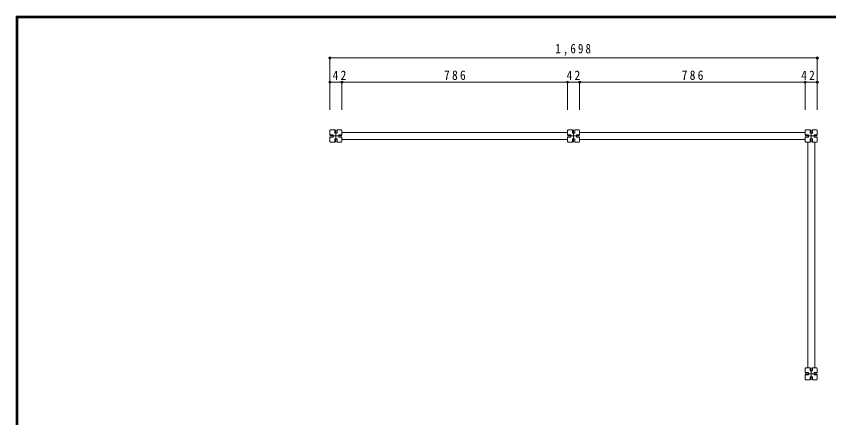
# Model space of a CAD drawing. Units: millimetres at full size, sheet at 1:15. Extents: x -3000 to 2850, y -2151 to 2088.
# Drawn here: x -3000 to -170, y 690 to 2088 of the extents above; entities that cross this region are included whole.
import ezdxf

# ---------------------------------------------------------------- set-up
doc = ezdxf.new("R2010")
doc.units = ezdxf.units.MM
doc.header["$LTSCALE"] = 15
doc.header["$PDMODE"] = 32
doc.header["$PDSIZE"] = 7.5
doc.linetypes.add('CHAIN1', pattern=[8, 5, -1, 1, -1])
doc.layers.add('0-B_寸法', color=7, linetype='Continuous', lineweight=9)
doc.layers.add('F-1_枠', color=6, linetype='Continuous', lineweight=9)
doc.styles.add('ＭＳ ゴシック', font='')
doc.styles.get('ＭＳ ゴシック').set_extended_font_data('MS Gothic')

msp = doc.modelspace()

# ---------------------------------------------------------------- linework, layer by layer
at = {"layer": '0-B_寸法', "color": 3}
for p, q in [((-1907.43, 1942.4), (-1907.43, 1857.94)), ((-1907.43, 1942.4), (-209.43, 1942.4)), ((-1907.43, 1942.4), (-1907.43, 1857.94)), ((-209.43, 1942.4), (-209.43, 1857.94)), ((-1907.43, 1857.94), (-1865.43, 1857.94)), ((-1907.43, 1857.94), (-1907.43, 1762.18)), ((-1865.43, 1857.94), (-1865.43, 1762.18)), ((-1865.43, 1857.94), (-1079.43, 1857.94)), ((-1079.43, 1857.94), (-1079.43, 1762.18)), ((-1079.43, 1857.94), (-1037.43, 1857.94)), ((-1037.43, 1857.94), (-1037.43, 1762.18)), ((-1037.43, 1857.94), (-251.43, 1857.94)), ((-251.43, 1857.94), (-251.43, 1762.18)), ((-251.43, 1857.94), (-209.43, 1857.94)), ((-209.43, 1857.94), (-209.43, 1762.18))]:
    msp.add_line(p, q, dxfattribs=at)
at = {"layer": '0-B_寸法'}
for p, q in [((-1905.43, 1691.76), (-1907.43, 1689.76)), ((-1907.43, 1674.76), (-1907.43, 1689.76)), ((-1907.43, 1674.76), (-1896.43, 1674.76)), ((-1905.43, 1691.76), (-1890.43, 1691.76)), ((-1882.43, 1691.76), (-1882.43, 1680.76)), ((-1865.43, 1674.76), (-1876.43, 1674.76)), ((-1865.43, 1682.76), (-1079.43, 1682.76)), ((-1077.43, 1691.76), (-1079.43, 1689.76)), ((-1079.43, 1674.76), (-1079.43, 1689.76)), ((-1079.43, 1674.76), (-1068.43, 1674.76)), ((-1077.43, 1691.76), (-1062.43, 1691.76)), ((-1054.43, 1691.76), (-1054.43, 1680.76)), ((-1037.43, 1674.76), (-1048.43, 1674.76)), ((-1037.43, 1682.76), (-251.43, 1682.76)), ((-249.43, 1691.76), (-251.43, 1689.76)), ((-251.43, 1674.76), (-251.43, 1689.76)), ((-251.43, 1674.76), (-240.43, 1674.76)), ((-249.43, 1691.76), (-234.43, 1691.76)), ((-226.43, 1691.76), (-226.43, 1680.76)), ((-209.43, 1674.76), (-220.43, 1674.76)), ((-1907.43, 1651.76), (-1907.43, 1666.76)), ((-1907.43, 1651.76), (-1905.43, 1649.76)), ((-1890.43, 1649.76), (-1905.43, 1649.76)), ((-1882.43, 1649.76), (-1882.43, 1660.76)), ((-1867.43, 1649.76), (-1882.43, 1649.76)), ((-1867.43, 1649.76), (-1865.43, 1651.76)), ((-1865.43, 1666.76), (-1865.43, 1651.76)), ((-1865.43, 1658.76), (-1079.43, 1658.76)), ((-1079.43, 1651.76), (-1079.43, 1666.76)), ((-1079.43, 1651.76), (-1077.43, 1649.76)), ((-1062.43, 1649.76), (-1077.43, 1649.76)), ((-1054.43, 1649.76), (-1054.43, 1660.76)), ((-1039.43, 1649.76), (-1054.43, 1649.76)), ((-1039.43, 1649.76), (-1037.43, 1651.76)), ((-1037.43, 1666.76), (-1037.43, 1651.76)), ((-1037.43, 1658.76), (-251.43, 1658.76)), ((-251.43, 1651.76), (-251.43, 1666.76)), ((-251.43, 1651.76), (-249.43, 1649.76)), ((-234.43, 1649.76), (-249.43, 1649.76)), ((-242.43, 863.76), (-242.43, 1649.76)), ((-226.43, 1649.76), (-226.43, 1660.76)), ((-211.43, 1649.76), (-226.43, 1649.76)), ((-218.43, 863.76), (-218.43, 1649.76)), ((-211.43, 1649.76), (-209.43, 1651.76)), ((-209.43, 1666.76), (-209.43, 1651.76)), ((-234.43, 863.76), (-234.43, 852.76)), ((-226.43, 863.76), (-211.43, 863.76)), ((-209.43, 861.76), (-211.43, 863.76)), ((-209.43, 861.76), (-209.43, 846.76)), ((-251.43, 846.76), (-240.43, 846.76)), ((-251.43, 823.76), (-251.43, 838.76)), ((-251.43, 823.76), (-249.43, 821.76)), ((-234.43, 821.76), (-249.43, 821.76)), ((-234.43, 821.76), (-234.43, 832.76)), ((-211.43, 821.76), (-226.43, 821.76)), ((-209.43, 846.76), (-220.43, 846.76)), ((-211.43, 821.76), (-209.43, 823.76)), ((-209.43, 838.76), (-209.43, 823.76))]:
    msp.add_line(p, q, dxfattribs=at)
at = {"layer": '0-B_寸法', "color": 4, "linetype": 'CHAIN1'}
for p, q in [((-1907.43, 1670.76), (-1865.43, 1670.76)), ((-1886.43, 1691.76), (-1886.43, 1649.76)), ((-1079.43, 1670.76), (-1037.43, 1670.76)), ((-1058.43, 1691.76), (-1058.43, 1649.76)), ((-251.43, 1670.76), (-209.43, 1670.76)), ((-230.43, 1691.76), (-230.43, 1649.76)), ((-230.43, 821.76), (-230.43, 863.76)), ((-251.43, 842.76), (-209.43, 842.76))]:
    msp.add_line(p, q, dxfattribs=at)
at = {"layer": '0-B_寸法'}
for points in [[(-1907.43, 1666.76), (-1896.43, 1666.76), (-1896.43, 1674.76)], [(-1890.43, 1691.76), (-1890.43, 1680.76), (-1882.43, 1680.76)], [(-1882.43, 1691.76), (-1867.43, 1691.76), (-1865.43, 1689.76), (-1865.43, 1674.76)], [(-1865.43, 1666.76), (-1876.43, 1666.76), (-1876.43, 1674.76)], [(-1079.43, 1666.76), (-1068.43, 1666.76), (-1068.43, 1674.76)], [(-1062.43, 1691.76), (-1062.43, 1680.76), (-1054.43, 1680.76)], [(-1054.43, 1691.76), (-1039.43, 1691.76), (-1037.43, 1689.76), (-1037.43, 1674.76)], [(-1037.43, 1666.76), (-1048.43, 1666.76), (-1048.43, 1674.76)], [(-251.43, 1666.76), (-240.43, 1666.76), (-240.43, 1674.76)], [(-234.43, 1691.76), (-234.43, 1680.76), (-226.43, 1680.76)], [(-226.43, 1691.76), (-211.43, 1691.76), (-209.43, 1689.76), (-209.43, 1674.76)], [(-209.43, 1666.76), (-220.43, 1666.76), (-220.43, 1674.76)], [(-1890.43, 1649.76), (-1890.43, 1660.76), (-1882.43, 1660.76)], [(-1062.43, 1649.76), (-1062.43, 1660.76), (-1054.43, 1660.76)], [(-234.43, 1649.76), (-234.43, 1660.76), (-226.43, 1660.76)], [(-251.43, 846.76), (-251.43, 861.76), (-249.43, 863.76), (-234.43, 863.76)], [(-226.43, 863.76), (-226.43, 852.76), (-234.43, 852.76)], [(-251.43, 838.76), (-240.43, 838.76), (-240.43, 846.76)], [(-226.43, 821.76), (-226.43, 832.76), (-234.43, 832.76)], [(-209.43, 838.76), (-220.43, 838.76), (-220.43, 846.76)]]:
    msp.add_lwpolyline(points, dxfattribs=at)
at = {"layer": '0-B_寸法', "color": 3}
for p in [(-1907.43, 1942.4), (-209.43, 1942.4), (-1907.43, 1857.94), (-1865.43, 1857.94), (-1079.43, 1857.94), (-1037.43, 1857.94), (-251.43, 1857.94), (-209.43, 1857.94)]:
    msp.add_point(p, dxfattribs=at)
at = {"layer": 'F-1_枠'}
for p, q in [((-3000, 2087.5), (-3000, -2102.5)), ((-3000, 2087.5), (2850, 2087.5)), ((-3000, 2085), (2850, 2085)), ((-3000, 2082.5), (2850, 2082.5)), ((-2997.5, 2087.5), (-2997.5, -2102.5)), ((-2995, 2087.5), (-2995, -2102.5))]:
    msp.add_line(p, q, dxfattribs=at)

# ---------------------------------------------------------------- texts
at = {"layer": '0-B_寸法', "char_height": 32.99, "attachment_point": 7, "style": 'ＭＳ ゴシック'}
for s, insert in [('\\T1.38;\\W0.85;1,698', (-1122.18, 1949.9)), ('\\T1.36;\\W0.9;42', (-1897.85, 1865.44)), ('\\T1.38;\\W0.9;786', (-1509.93, 1865.44)), ('\\T1.36;\\W0.9;42', (-1082.81, 1865.44)), ('\\T1.38;\\W0.9;786', (-681.93, 1865.44)), ('\\T1.36;\\W0.9;42', (-265.78, 1865.44))]:
    msp.add_mtext(s, dxfattribs=dict(at, insert=insert))

doc.saveas('drawing.dxf')
